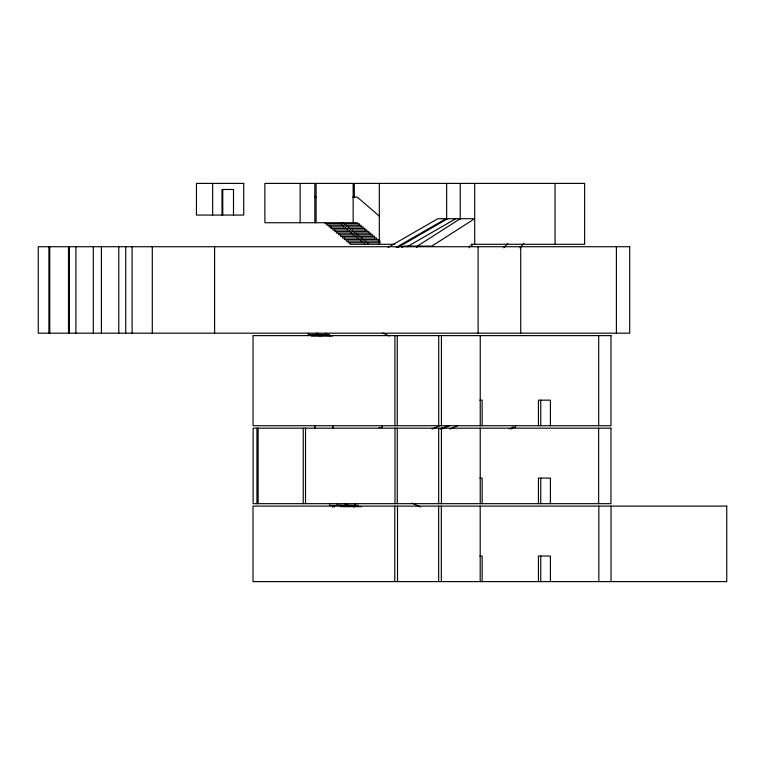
<?xml version="1.0" encoding="UTF-8"?>
<svg xmlns="http://www.w3.org/2000/svg" width="765" height="765" viewBox="0 0 765 765"><rect width="100%" height="100%" fill="white"/><g stroke="black" fill="none" stroke-linecap="round" stroke-linejoin="round"><path stroke-width="1.15" d="M337.193 503.666L337.193 505.254L358.345 505.254L358.345 506.64M345.292 505.254L345.292 503.666M347.033 505.254L347.033 503.666M355.132 505.254L355.132 503.666M550.398 425.732L550.398 400.162L538.445 400.162L538.445 425.732M503.848 247.85L507.759 243.433M519.923 247.85L523.834 243.433M401.998 247.449L403.977 246.11L431.833 246.11L474.702 218.714L437.876 218.714L388.171 247.353M416.456 247.449L418.436 246.11M417.374 246.11L460.234 218.714M396.27 247.353L445.976 218.714M398.001 247.353L447.716 218.714M407.133 246.751L455.816 218.714M432.072 429.022L439.712 425.656M440.171 429.022L447.812 425.656M441.912 429.022L449.552 425.656M450.011 429.022L457.652 425.656M314.826 197.16L316.098 197.16M352.751 197.16L357.351 197.16L379.593 216.399M380.348 241.118L363.911 241.118L363.911 239.531M380.348 242.706L365.833 242.706L365.833 241.118M394.817 244.284L350.121 244.284L350.121 242.706M471.106 244.284L584.623 244.284L584.623 183.399L354.319 183.399L354.319 197.724M332.622 335.969L311.479 335.969L311.479 334.544M479.827 400.162L482.141 400.162L482.141 425.732M512.024 427.31L515.495 427.31L515.495 425.732M379.029 427.492L382.28 427.492L382.28 425.732M509.06 428.706L512.282 428.706L512.282 427.31M479.827 478.096L482.141 478.096L482.141 503.666M341.152 505.435L329.581 505.435L329.581 503.666M361.558 506.64L340.415 506.64L340.415 505.254M479.827 556.031L482.141 556.031L482.141 581.601M352.12 506.105L354.291 507.032M332.459 506.105L334.63 507.032M411.886 503.112L420.616 506.956M382.806 333.071L389.337 336.007M616.399 246.722L616.399 333.177M611.044 506.105L611.044 581.601M598.832 506.105L598.832 581.601M598.699 335.615L598.699 425.732M598.641 428.171L598.641 503.666M555.065 183.399L555.065 244.284M550.398 503.666L550.398 478.096L538.445 478.096L538.445 503.666M550.398 581.601L550.398 556.031L538.445 556.031L538.445 581.601M540.75 400.162L540.75 425.732M540.75 478.096L540.75 503.666M540.75 556.031L540.75 581.601M520.736 246.722L520.736 333.177M480.238 335.615L480.238 425.732M480.229 428.171L480.229 503.666M480.2 506.105L480.2 581.601M478.096 246.722L478.096 333.177M474.702 183.399L474.702 244.284M472.015 244.284L472.015 246.11L469.337 246.11L469.337 247.812M460.234 183.399L460.234 219.211M446.655 183.399L446.655 219.211M441.434 335.615L441.434 425.732M441.424 428.171L441.424 503.666M441.338 506.105L441.338 581.601M438.708 335.615L438.708 425.732M438.689 428.171L438.689 503.666M438.651 506.105L438.651 581.601M397.494 506.105L397.494 581.601M397.274 428.171L397.274 503.666M397.236 335.615L397.236 425.732M394.922 335.615L394.922 425.732M394.989 428.171L394.989 503.666M394.778 506.105L394.778 581.601M379.316 183.399L379.316 244.284M378.426 241.118L378.426 239.531L361.998 239.531L361.998 237.953M376.514 239.531L376.514 237.953L360.076 237.953L360.076 236.366M374.592 237.953L374.592 236.366L358.163 236.366L358.163 234.788M372.679 236.366L372.679 234.788L356.251 234.788L356.251 233.201M370.757 234.788L370.757 233.201L354.329 233.201L354.329 231.623M368.845 233.201L368.845 231.623L352.416 231.623L352.416 230.036M367.745 242.706L367.745 244.284M366.932 231.623L366.932 230.036L350.494 230.036L350.494 228.458M365.01 230.036L365.01 228.458L348.582 228.458L348.582 226.87M364.637 244.284L364.637 242.706L348.209 242.706L348.209 241.118M363.098 228.458L363.098 226.87L346.669 226.87L346.669 225.283M362.715 242.706L362.715 241.118L346.287 241.118L346.287 239.531M361.176 226.87L361.176 225.283L344.747 225.283L344.747 223.705M360.803 241.118L360.803 239.531L344.374 239.531L344.374 237.953M359.263 225.283L359.263 223.705L342.835 223.705L342.835 222.73M358.89 239.531L358.89 237.953L342.452 237.953L342.452 236.366M357.351 223.705L357.351 222.73L264.881 222.73L264.881 183.399L353.153 183.399L353.153 222.73M356.968 237.953L356.968 236.366L340.54 236.366L340.54 234.788M355.056 236.366L355.056 234.788L338.618 234.788L338.618 233.201M353.134 234.788L353.134 233.201L336.705 233.201L336.705 231.623M351.221 233.201L351.221 231.623L334.793 231.623L334.793 230.036M350.246 505.254L350.246 506.64M349.309 231.623L349.309 230.036L332.871 230.036L332.871 228.458M348.515 505.254L348.515 506.64M347.387 230.036L347.387 228.458L330.958 228.458L330.958 226.87M345.474 228.458L345.474 226.87L329.036 226.87L329.036 225.283M343.552 226.87L343.552 225.283L327.124 225.283L327.124 223.705M341.639 225.283L341.639 223.705L325.211 223.705L325.211 222.73M339.717 222.73L339.717 223.705M332.88 426.019L332.88 428.171M332.469 505.435L332.469 507.195M329.409 335.969L329.409 334.544L308.266 334.544L308.266 333.177M326.196 333.177L326.196 334.544M321.31 334.544L321.31 335.969M319.579 334.544L319.579 335.969M318.097 333.177L318.097 334.544M316.366 333.177L316.366 334.544M316.098 183.399L316.098 222.73M314.951 426.019L314.951 428.171M314.826 183.399L314.826 222.73M305.522 428.171L305.522 503.666M303.256 428.171L303.256 503.666M300.129 183.399L300.129 222.73M258.14 428.171L258.14 503.666M256.935 428.171L256.935 503.666M233.488 215.061L233.488 189.481L222.022 189.481L222.022 215.061M222.768 189.481L222.768 215.061M214.611 246.722L214.611 333.177M212.651 183.399L212.651 215.061M152.292 246.722L152.292 333.177M132.115 246.722L132.115 333.177M125.737 246.722L125.737 333.177M118.785 246.722L118.785 333.177M101.401 246.722L101.401 333.177M93.292 246.722L93.292 333.177M75.907 246.722L75.907 333.177M69.366 246.722L69.366 333.177M68.506 246.722L68.506 333.177M49.763 246.722L49.763 333.177M48.903 246.722L48.903 333.177M243.729 183.399L196.452 183.399L196.452 215.061L243.729 215.061L243.729 183.399M629.691 246.722L38.25 246.722L38.25 333.177L629.691 333.177L629.691 246.722M610.986 335.615L253.062 335.615L253.062 425.732L610.986 425.732L610.986 335.615M610.939 428.171L253.11 428.171L253.11 503.666L610.939 503.666L610.939 428.171M726.75 506.105L253.005 506.105L253.005 581.601L726.75 581.601L726.75 506.105"/></g></svg>
